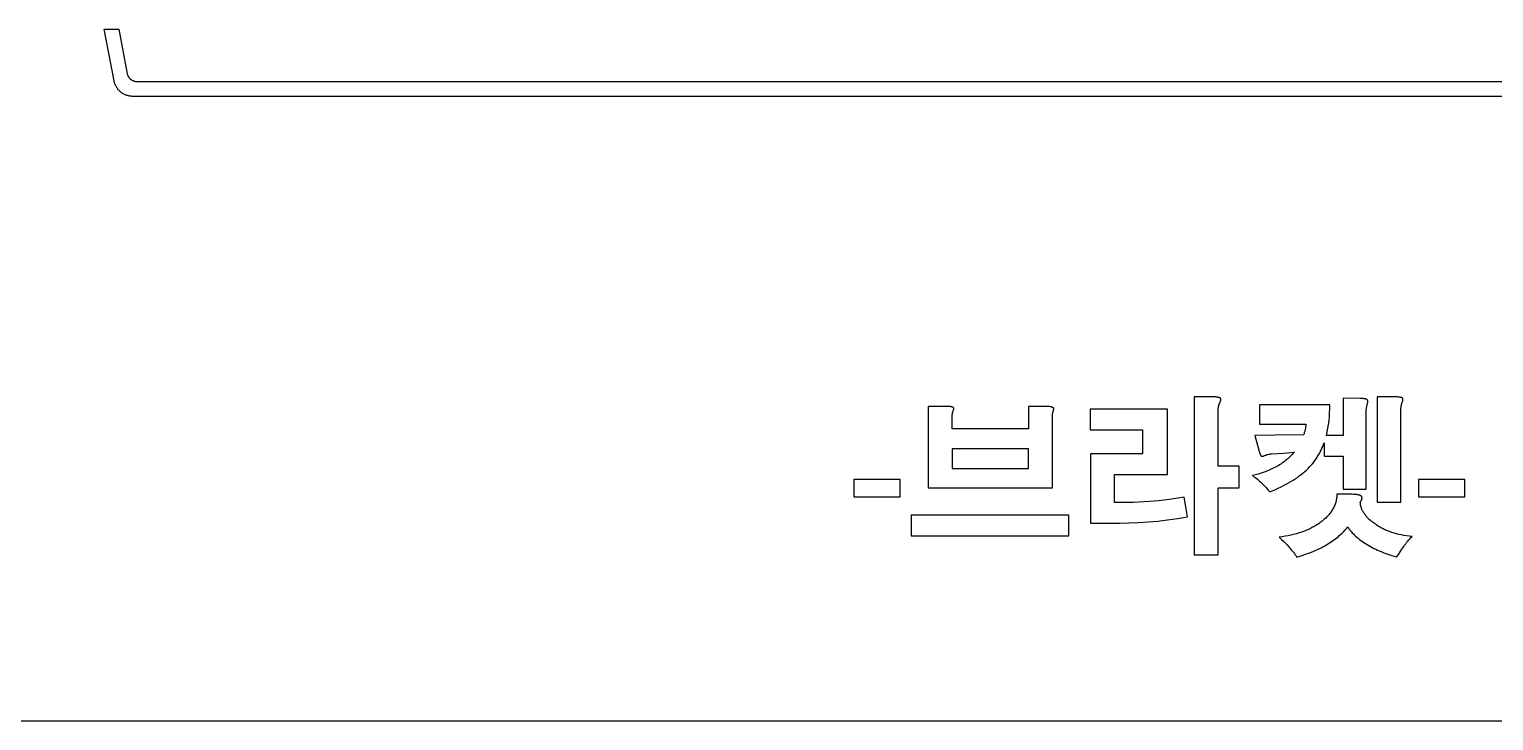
# Model space of a CAD drawing. Header units: millimetres. Extents: x 3033 to 5751, y 230 to 1450.
# Drawn here: x 3903 to 4055.9, y 976.2 to 1048.4 of the extents above; entities that cross this region are included whole.
import ezdxf

# ---------------------------------------------------------------- set-up
doc = ezdxf.new("R2010")
doc.units = ezdxf.units.MM
doc.header["$MEASUREMENT"] = 0
for name, color, linetype in [('Default', 7, 'Continuous'), ('Layer 02', 70, 'Continuous'), ('TEX', 70, 'Continuous')]:
    doc.layers.add(name, color=color, linetype=linetype)

msp = doc.modelspace()

# ---------------------------------------------------------------- linework, layer by layer
at = {"layer": 'Default'}
msp.add_line((3839.57, 976.23), (4205.98, 976.23), dxfattribs=at)
at = {"layer": 'Layer 02'}
for p, q in [((3910.83, 1048.38), (3912.36, 1048.38)), ((3911.87, 1043), (3910.83, 1048.38)), ((3912.36, 1048.38), (3913.25, 1043.75)), ((3911.89, 1042.93), (3911.87, 1043)), ((3911.9, 1042.87), (3911.89, 1042.93)), ((3911.92, 1042.8), (3911.9, 1042.87)), ((3911.94, 1042.74), (3911.92, 1042.8)), ((3911.97, 1042.67), (3911.94, 1042.74)), ((3911.99, 1042.61), (3911.97, 1042.67)), ((3912.02, 1042.54), (3911.99, 1042.61)), ((3912.05, 1042.48), (3912.02, 1042.54)), ((3912.08, 1042.42), (3912.05, 1042.48)), ((3912.12, 1042.36), (3912.08, 1042.42)), ((3912.15, 1042.3), (3912.12, 1042.36)), ((3912.19, 1042.24), (3912.15, 1042.3)), ((3913.25, 1043.75), (3913.26, 1043.72)), ((3913.26, 1043.72), (3913.27, 1043.68)), ((3913.27, 1043.68), (3913.28, 1043.65)), ((3913.28, 1043.65), (3913.29, 1043.62)), ((3913.29, 1043.62), (3913.3, 1043.59)), ((3913.3, 1043.59), (3913.31, 1043.55)), ((3913.31, 1043.55), (3913.33, 1043.52)), ((3913.33, 1043.52), (3913.34, 1043.49)), ((3913.34, 1043.49), (3913.36, 1043.46)), ((3913.36, 1043.46), (3913.38, 1043.43)), ((3913.38, 1043.43), (3913.39, 1043.4)), ((3913.39, 1043.4), (3913.41, 1043.37)), ((3913.41, 1043.37), (3913.43, 1043.34)), ((3913.43, 1043.34), (3913.45, 1043.32)), ((3913.45, 1043.32), (3913.48, 1043.29)), ((3913.48, 1043.29), (3913.5, 1043.26)), ((3913.5, 1043.26), (3913.52, 1043.24)), ((3913.52, 1043.24), (3913.55, 1043.22)), ((3913.55, 1043.22), (3913.57, 1043.19)), ((3913.57, 1043.19), (3913.6, 1043.17)), ((3913.6, 1043.17), (3913.63, 1043.15)), ((3913.63, 1043.15), (3913.65, 1043.13)), ((3913.65, 1043.13), (3913.68, 1043.11)), ((3913.68, 1043.11), (3913.71, 1043.09)), ((3913.71, 1043.09), (3913.74, 1043.07)), ((3913.74, 1043.07), (3913.77, 1043.06)), ((3913.77, 1043.06), (3913.8, 1043.04)), ((3913.8, 1043.04), (3913.83, 1043.03)), ((3913.83, 1043.03), (3913.87, 1043.01)), ((3913.87, 1043.01), (3913.9, 1043)), ((3913.9, 1043), (3913.93, 1042.99)), ((3913.93, 1042.99), (3913.96, 1042.98)), ((3913.96, 1042.98), (3914, 1042.97)), ((3914, 1042.97), (3914.03, 1042.96)), ((3914.03, 1042.96), (3914.06, 1042.96)), ((3914.06, 1042.96), (3914.1, 1042.95)), ((3914.1, 1042.95), (3914.13, 1042.95)), ((3914.13, 1042.95), (3914.17, 1042.94)), ((3914.17, 1042.94), (3914.2, 1042.94)), ((3914.2, 1042.94), (3914.24, 1042.94)), ((3914.24, 1042.94), (4122.43, 1042.94)), ((3912.23, 1042.19), (3912.19, 1042.24)), ((3912.27, 1042.13), (3912.23, 1042.19)), ((3912.32, 1042.08), (3912.27, 1042.13)), ((3912.36, 1042.03), (3912.32, 1042.08)), ((3912.41, 1041.98), (3912.36, 1042.03)), ((3912.46, 1041.93), (3912.41, 1041.98)), ((3912.51, 1041.88), (3912.46, 1041.93)), ((3912.56, 1041.84), (3912.51, 1041.88)), ((3912.62, 1041.8), (3912.56, 1041.84)), ((3912.67, 1041.75), (3912.62, 1041.8)), ((3912.73, 1041.72), (3912.67, 1041.75)), ((3912.79, 1041.68), (3912.73, 1041.72)), ((3912.85, 1041.64), (3912.79, 1041.68)), ((3912.91, 1041.61), (3912.85, 1041.64)), ((3912.97, 1041.58), (3912.91, 1041.61)), ((3913.03, 1041.55), (3912.97, 1041.58)), ((3913.09, 1041.52), (3913.03, 1041.55)), ((3913.16, 1041.5), (3913.09, 1041.52)), ((3913.22, 1041.48), (3913.16, 1041.5)), ((3913.29, 1041.46), (3913.22, 1041.48)), ((3913.36, 1041.44), (3913.29, 1041.46)), ((3913.42, 1041.42), (3913.36, 1041.44)), ((3913.49, 1041.41), (3913.42, 1041.42)), ((3913.56, 1041.4), (3913.49, 1041.41)), ((3913.63, 1041.39), (3913.56, 1041.4)), ((3913.7, 1041.39), (3913.63, 1041.39)), ((3913.77, 1041.38), (3913.7, 1041.39)), ((3913.84, 1041.38), (3913.77, 1041.38)), ((4122.83, 1041.38), (3913.84, 1041.38))]:
    msp.add_line(p, q, dxfattribs=at)
at = {"layer": 'TEX'}
for p, q in [((3998.66, 1009.03), (3996.85, 1009.03)), ((3996.85, 1009.03), (3996.85, 1000.54)), ((3998.8, 1009.03), (3998.66, 1009.03)), ((3998.92, 1009.02), (3998.8, 1009.03)), ((3999.04, 1009.01), (3998.92, 1009.02)), ((3999.13, 1009), (3999.04, 1009.01)), ((3999.18, 1009), (3999.13, 1009)), ((3999.22, 1008.99), (3999.18, 1009)), ((3999.25, 1008.98), (3999.22, 1008.99)), ((3999.27, 1008.98), (3999.25, 1008.98)), ((3999.28, 1008.98), (3999.27, 1008.98)), ((3999.31, 1008.97), (3999.28, 1008.98)), ((3999.33, 1008.96), (3999.31, 1008.97)), ((3999.34, 1008.96), (3999.33, 1008.96)), ((3999.35, 1008.96), (3999.34, 1008.96)), ((3999.37, 1008.95), (3999.35, 1008.96)), ((3999.38, 1008.95), (3999.37, 1008.95)), ((3999.39, 1008.94), (3999.38, 1008.95)), ((3999.4, 1008.94), (3999.39, 1008.94)), ((3999.41, 1008.93), (3999.4, 1008.94)), ((3999.42, 1008.93), (3999.41, 1008.93)), ((3999.43, 1008.92), (3999.42, 1008.93)), ((3999.44, 1008.92), (3999.43, 1008.92)), ((3999.43, 1008.92), (3999.43, 1008.92)), ((3999.44, 1008.91), (3999.44, 1008.92)), ((3999.45, 1008.91), (3999.44, 1008.91)), ((3999.46, 1008.91), (3999.45, 1008.91)), ((3999.45, 1008.91), (3999.45, 1008.91)), ((3999.46, 1008.9), (3999.46, 1008.91)), ((3999.47, 1008.9), (3999.46, 1008.9)), ((3999.46, 1008.9), (3999.46, 1008.9)), ((3999.47, 1008.89), (3999.47, 1008.9)), ((3999.48, 1008.89), (3999.47, 1008.89)), ((3999.47, 1008.89), (3999.47, 1008.89)), ((3999.48, 1008.88), (3999.48, 1008.89)), ((3999.49, 1008.88), (3999.48, 1008.88)), ((3999.48, 1008.88), (3999.48, 1008.88)), ((3999.48, 1008.88), (3999.48, 1008.88)), ((3999.49, 1008.87), (3999.49, 1008.88)), ((3999.5, 1008.86), (3999.49, 1008.87)), ((3999.49, 1008.87), (3999.49, 1008.87)), ((3999.49, 1008.87), (3999.49, 1008.87)), ((3999.49, 1008.69), (3999.5, 1008.71)), ((3999.49, 1008.68), (3999.49, 1008.69)), ((3999.49, 1008.66), (3999.49, 1008.68)), ((3999.5, 1008.85), (3999.5, 1008.86)), ((3999.5, 1008.86), (3999.5, 1008.86)), ((3999.5, 1008.86), (3999.5, 1008.86)), ((3999.5, 1008.84), (3999.5, 1008.85)), ((3999.5, 1008.85), (3999.5, 1008.85)), ((3999.51, 1008.84), (3999.5, 1008.84)), ((3999.5, 1008.74), (3999.51, 1008.76)), ((3999.5, 1008.73), (3999.5, 1008.74)), ((3999.5, 1008.71), (3999.5, 1008.73)), ((3999.51, 1008.83), (3999.51, 1008.84)), ((3999.51, 1008.84), (3999.51, 1008.84)), ((3999.51, 1008.82), (3999.51, 1008.83)), ((3999.51, 1008.83), (3999.51, 1008.83)), ((3999.51, 1008.83), (3999.51, 1008.83)), ((3999.51, 1008.81), (3999.51, 1008.82)), ((3999.51, 1008.82), (3999.51, 1008.82)), ((3999.51, 1008.82), (3999.51, 1008.82)), ((3999.51, 1008.8), (3999.51, 1008.81)), ((3999.51, 1008.81), (3999.51, 1008.81)), ((3999.51, 1008.79), (3999.51, 1008.8)), ((3999.51, 1008.8), (3999.51, 1008.8)), ((3999.51, 1008.8), (3999.51, 1008.8)), ((3999.51, 1008.77), (3999.51, 1008.79)), ((3999.51, 1008.76), (3999.51, 1008.77)), ((4007.3, 1009.03), (4007.3, 1006.68)), ((4009.05, 1009.03), (4007.3, 1009.03)), ((4009.2, 1009.02), (4009.05, 1009.03)), ((4009.33, 1009.02), (4009.2, 1009.02)), ((4009.45, 1009.01), (4009.33, 1009.02)), ((4009.5, 1009), (4009.45, 1009.01)), ((4009.55, 1009), (4009.5, 1009)), ((4009.59, 1008.99), (4009.55, 1009)), ((4009.64, 1008.98), (4009.59, 1008.99)), ((4009.67, 1008.97), (4009.64, 1008.98)), ((4009.69, 1008.97), (4009.67, 1008.97)), ((4009.71, 1008.97), (4009.69, 1008.97)), ((4009.72, 1008.96), (4009.71, 1008.97)), ((4009.74, 1008.96), (4009.72, 1008.96)), ((4009.75, 1008.95), (4009.74, 1008.96)), ((4009.77, 1008.95), (4009.75, 1008.95)), ((4009.78, 1008.94), (4009.77, 1008.95)), ((4009.79, 1008.94), (4009.78, 1008.94)), ((4009.81, 1008.93), (4009.79, 1008.94)), ((4009.82, 1008.93), (4009.81, 1008.93)), ((4009.83, 1008.92), (4009.82, 1008.93)), ((4009.84, 1008.92), (4009.83, 1008.92)), ((4009.85, 1008.91), (4009.84, 1008.92)), ((4009.86, 1008.91), (4009.85, 1008.91)), ((4009.86, 1008.9), (4009.86, 1008.91)), ((4009.87, 1008.9), (4009.86, 1008.9)), ((4009.88, 1008.89), (4009.87, 1008.9)), ((4009.87, 1008.9), (4009.87, 1008.9)), ((4009.89, 1008.88), (4009.88, 1008.89)), ((4009.88, 1008.89), (4009.88, 1008.89)), ((4009.88, 1008.89), (4009.88, 1008.89)), ((4009.9, 1008.88), (4009.89, 1008.88)), ((4009.89, 1008.88), (4009.89, 1008.88)), ((4009.9, 1008.87), (4009.9, 1008.88)), ((4009.91, 1008.87), (4009.9, 1008.87)), ((4009.9, 1008.87), (4009.9, 1008.87)), ((4009.91, 1008.86), (4009.91, 1008.87)), ((4009.92, 1008.86), (4009.91, 1008.86)), ((4009.91, 1008.86), (4009.91, 1008.86)), ((4009.92, 1008.85), (4009.92, 1008.86)), ((4009.93, 1008.84), (4009.92, 1008.85)), ((4009.92, 1008.85), (4009.92, 1008.85)), ((4009.92, 1008.85), (4009.92, 1008.85)), ((4009.93, 1008.83), (4009.93, 1008.84)), ((4009.93, 1008.84), (4009.93, 1008.84)), ((4009.93, 1008.84), (4009.93, 1008.84)), ((4009.94, 1008.83), (4009.93, 1008.83)), ((4009.93, 1008.66), (4009.94, 1008.68)), ((4009.93, 1008.63), (4009.93, 1008.66)), ((4009.94, 1008.82), (4009.94, 1008.83)), ((4009.94, 1008.81), (4009.94, 1008.82)), ((4009.94, 1008.82), (4009.94, 1008.82)), ((4009.94, 1008.82), (4009.94, 1008.82)), ((4009.94, 1008.8), (4009.94, 1008.81)), ((4009.94, 1008.81), (4009.94, 1008.81)), ((4009.95, 1008.8), (4009.94, 1008.8)), ((4009.94, 1008.72), (4009.95, 1008.74)), ((4009.94, 1008.71), (4009.94, 1008.72)), ((4009.94, 1008.7), (4009.94, 1008.71)), ((4009.94, 1008.68), (4009.94, 1008.7)), ((4009.95, 1008.79), (4009.95, 1008.8)), ((4009.95, 1008.8), (4009.95, 1008.8)), ((4009.95, 1008.78), (4009.95, 1008.79)), ((4009.95, 1008.79), (4009.95, 1008.79)), ((4009.95, 1008.77), (4009.95, 1008.78)), ((4009.95, 1008.78), (4009.95, 1008.78)), ((4009.95, 1008.76), (4009.95, 1008.77)), ((4009.95, 1008.77), (4009.95, 1008.77)), ((4009.95, 1008.77), (4009.95, 1008.77)), ((4009.95, 1008.74), (4009.95, 1008.76)), ((4009.95, 1008.76), (4009.95, 1008.76)), ((4021.82, 1008.75), (4013.75, 1008.75)), ((4013.75, 1008.75), (4013.75, 1006.59)), ((4021.82, 1001.92), (4021.82, 1008.75)), ((4024.58, 1010.03), (4024.58, 993.55)), ((4026.37, 1010.03), (4024.58, 1010.03)), ((4026.68, 1010.02), (4026.37, 1010.03)), ((4026.81, 1010.01), (4026.68, 1010.02)), ((4026.93, 1010), (4026.81, 1010.01)), ((4026.98, 1009.99), (4026.93, 1010)), ((4027.02, 1009.99), (4026.98, 1009.99)), ((4027.07, 1009.98), (4027.02, 1009.99)), ((4027.11, 1009.97), (4027.07, 1009.98)), ((4027.09, 1008.7), (4027.1, 1008.75)), ((4027.09, 1008.64), (4027.09, 1008.7)), ((4027.1, 1008.8), (4027.11, 1008.85)), ((4027.1, 1008.75), (4027.1, 1008.8)), ((4027.14, 1009.96), (4027.11, 1009.97)), ((4027.11, 1008.85), (4027.12, 1008.9)), ((4027.12, 1008.9), (4027.13, 1008.94)), ((4027.13, 1008.99), (4027.14, 1009.03)), ((4027.13, 1008.94), (4027.13, 1008.99)), ((4027.16, 1009.96), (4027.14, 1009.96)), ((4027.14, 1009.03), (4027.15, 1009.08)), ((4027.15, 1009.08), (4027.17, 1009.12)), ((4027.18, 1009.96), (4027.16, 1009.96)), ((4027.17, 1009.12), (4027.18, 1009.16)), ((4027.19, 1009.95), (4027.18, 1009.96)), ((4027.18, 1009.16), (4027.19, 1009.2)), ((4027.21, 1009.95), (4027.19, 1009.95)), ((4027.19, 1009.2), (4027.21, 1009.24)), ((4027.22, 1009.94), (4027.21, 1009.95)), ((4027.21, 1009.24), (4027.22, 1009.27)), ((4027.24, 1009.93), (4027.22, 1009.94)), ((4027.22, 1009.27), (4027.27, 1009.38)), ((4027.25, 1009.93), (4027.24, 1009.93)), ((4027.26, 1009.92), (4027.25, 1009.93)), ((4027.27, 1009.92), (4027.26, 1009.92)), ((4027.29, 1009.91), (4027.27, 1009.92)), ((4027.27, 1009.38), (4027.3, 1009.45)), ((4027.3, 1009.91), (4027.29, 1009.91)), ((4027.29, 1009.91), (4027.29, 1009.91)), ((4027.3, 1009.9), (4027.3, 1009.91)), ((4027.31, 1009.9), (4027.3, 1009.9)), ((4027.3, 1009.45), (4027.32, 1009.51)), ((4027.32, 1009.89), (4027.31, 1009.9)), ((4027.31, 1009.9), (4027.31, 1009.9)), ((4027.33, 1009.89), (4027.32, 1009.89)), ((4027.32, 1009.89), (4027.32, 1009.89)), ((4027.32, 1009.51), (4027.34, 1009.56)), ((4027.33, 1009.88), (4027.33, 1009.89)), ((4027.34, 1009.88), (4027.33, 1009.88)), ((4027.33, 1009.88), (4027.33, 1009.88)), ((4027.34, 1009.87), (4027.34, 1009.88)), ((4027.35, 1009.87), (4027.34, 1009.87)), ((4027.34, 1009.56), (4027.35, 1009.59)), ((4027.35, 1009.86), (4027.35, 1009.87)), ((4027.36, 1009.86), (4027.35, 1009.86)), ((4027.35, 1009.86), (4027.35, 1009.86)), ((4027.35, 1009.59), (4027.36, 1009.62)), ((4027.36, 1009.85), (4027.36, 1009.86)), ((4027.36, 1009.84), (4027.36, 1009.85)), ((4027.36, 1009.85), (4027.36, 1009.85)), ((4027.37, 1009.84), (4027.36, 1009.84)), ((4027.36, 1009.64), (4027.37, 1009.67)), ((4027.36, 1009.62), (4027.36, 1009.64)), ((4027.37, 1009.83), (4027.37, 1009.84)), ((4027.37, 1009.84), (4027.37, 1009.84)), ((4027.38, 1009.82), (4027.37, 1009.83)), ((4027.37, 1009.83), (4027.37, 1009.83)), ((4027.37, 1009.67), (4027.38, 1009.69)), ((4027.38, 1009.81), (4027.38, 1009.82)), ((4027.38, 1009.82), (4027.38, 1009.82)), ((4027.38, 1009.82), (4027.38, 1009.82)), ((4027.38, 1009.82), (4027.38, 1009.82)), ((4027.38, 1009.8), (4027.38, 1009.81)), ((4027.38, 1009.81), (4027.38, 1009.81)), ((4027.38, 1009.81), (4027.38, 1009.81)), ((4027.38, 1009.81), (4027.38, 1009.81)), ((4027.38, 1009.81), (4027.38, 1009.81)), ((4027.39, 1009.79), (4027.38, 1009.8)), ((4027.38, 1009.8), (4027.38, 1009.8)), ((4027.38, 1009.8), (4027.38, 1009.8)), ((4027.38, 1009.8), (4027.38, 1009.8)), ((4027.38, 1009.73), (4027.39, 1009.74)), ((4027.38, 1009.71), (4027.38, 1009.73)), ((4027.38, 1009.69), (4027.38, 1009.71)), ((4027.39, 1009.78), (4027.39, 1009.79)), ((4027.39, 1009.79), (4027.39, 1009.79)), ((4027.39, 1009.79), (4027.39, 1009.79)), ((4027.39, 1009.77), (4027.39, 1009.78)), ((4027.39, 1009.78), (4027.39, 1009.78)), ((4027.39, 1009.76), (4027.39, 1009.77)), ((4027.39, 1009.77), (4027.39, 1009.77)), ((4027.39, 1009.75), (4027.39, 1009.76)), ((4027.39, 1009.76), (4027.39, 1009.76)), ((4027.39, 1009.74), (4027.39, 1009.75)), ((4038.74, 1009.18), (4031.42, 1009.18)), ((4031.42, 1009.18), (4031.42, 1007.19)), ((4038.73, 1008.34), (4038.74, 1008.76)), ((4038.74, 1008.76), (4038.74, 1009.18)), ((4040.13, 1009.87), (4040.13, 1006)), ((4041.87, 1009.86), (4040.13, 1009.87)), ((4042.01, 1009.86), (4041.87, 1009.86)), ((4042.13, 1009.85), (4042.01, 1009.86)), ((4042.25, 1009.84), (4042.13, 1009.85)), ((4042.3, 1009.83), (4042.25, 1009.84)), ((4042.34, 1009.83), (4042.3, 1009.83)), ((4042.39, 1009.82), (4042.34, 1009.83)), ((4042.43, 1009.81), (4042.39, 1009.82)), ((4042.45, 1009.81), (4042.43, 1009.81)), ((4042.46, 1009.8), (4042.45, 1009.81)), ((4042.48, 1009.8), (4042.46, 1009.8)), ((4042.5, 1009.8), (4042.48, 1009.8)), ((4042.51, 1009.79), (4042.5, 1009.8)), ((4042.53, 1009.79), (4042.51, 1009.79)), ((4042.54, 1009.78), (4042.53, 1009.79)), ((4042.55, 1009.78), (4042.54, 1009.78)), ((4042.57, 1009.77), (4042.55, 1009.78)), ((4042.56, 1008.69), (4042.57, 1008.78)), ((4042.56, 1008.61), (4042.56, 1008.69)), ((4042.58, 1009.76), (4042.57, 1009.77)), ((4042.57, 1008.78), (4042.58, 1008.86)), ((4042.59, 1009.76), (4042.58, 1009.76)), ((4042.58, 1008.86), (4042.59, 1008.93)), ((4042.6, 1009.75), (4042.59, 1009.76)), ((4042.59, 1008.93), (4042.6, 1008.97)), ((4042.62, 1009.75), (4042.6, 1009.75)), ((4042.6, 1008.97), (4042.61, 1009)), ((4042.61, 1009), (4042.62, 1009.04)), ((4042.63, 1009.74), (4042.62, 1009.75)), ((4042.62, 1009.07), (4042.63, 1009.11)), ((4042.62, 1009.04), (4042.62, 1009.07)), ((4042.64, 1009.73), (4042.63, 1009.74)), ((4042.63, 1009.74), (4042.63, 1009.74)), ((4042.63, 1009.11), (4042.66, 1009.2)), ((4042.65, 1009.73), (4042.64, 1009.73)), ((4042.64, 1009.73), (4042.64, 1009.73)), ((4042.65, 1009.72), (4042.65, 1009.73)), ((4042.66, 1009.72), (4042.65, 1009.72)), ((4042.65, 1009.72), (4042.65, 1009.72)), ((4042.66, 1009.71), (4042.66, 1009.72)), ((4042.67, 1009.71), (4042.66, 1009.71)), ((4042.66, 1009.2), (4042.68, 1009.26)), ((4042.67, 1009.7), (4042.67, 1009.71)), ((4042.68, 1009.7), (4042.67, 1009.7)), ((4042.68, 1009.69), (4042.68, 1009.7)), ((4042.68, 1009.7), (4042.68, 1009.7)), ((4042.69, 1009.69), (4042.68, 1009.69)), ((4042.68, 1009.26), (4042.69, 1009.32)), ((4042.69, 1009.68), (4042.69, 1009.69)), ((4042.69, 1009.69), (4042.69, 1009.69)), ((4042.7, 1009.68), (4042.69, 1009.68)), ((4042.69, 1009.32), (4042.7, 1009.37)), ((4042.7, 1009.67), (4042.7, 1009.68)), ((4042.7, 1009.66), (4042.7, 1009.67)), ((4042.7, 1009.67), (4042.7, 1009.67)), ((4042.71, 1009.66), (4042.7, 1009.66)), ((4042.7, 1009.37), (4042.71, 1009.42)), ((4042.71, 1009.65), (4042.71, 1009.66)), ((4042.71, 1009.66), (4042.71, 1009.66)), ((4042.72, 1009.64), (4042.71, 1009.65)), ((4042.71, 1009.65), (4042.71, 1009.65)), ((4042.71, 1009.42), (4042.72, 1009.47)), ((4042.72, 1009.63), (4042.72, 1009.64)), ((4042.72, 1009.64), (4042.72, 1009.64)), ((4042.72, 1009.62), (4042.72, 1009.63)), ((4042.72, 1009.63), (4042.72, 1009.63)), ((4042.72, 1009.63), (4042.72, 1009.63)), ((4042.73, 1009.61), (4042.72, 1009.62)), ((4042.72, 1009.62), (4042.72, 1009.62)), ((4042.72, 1009.49), (4042.73, 1009.51)), ((4042.72, 1009.47), (4042.72, 1009.49)), ((4042.73, 1009.6), (4042.73, 1009.61)), ((4042.73, 1009.61), (4042.73, 1009.61)), ((4042.73, 1009.59), (4042.73, 1009.6)), ((4042.73, 1009.6), (4042.73, 1009.6)), ((4042.73, 1009.58), (4042.73, 1009.59)), ((4042.73, 1009.59), (4042.73, 1009.59)), ((4042.73, 1009.57), (4042.73, 1009.58)), ((4042.73, 1009.58), (4042.73, 1009.58)), ((4042.73, 1009.56), (4042.73, 1009.57)), ((4042.73, 1009.57), (4042.73, 1009.57)), ((4042.73, 1009.53), (4042.73, 1009.56)), ((4042.73, 1009.56), (4042.73, 1009.56)), ((4042.73, 1009.51), (4042.73, 1009.53)), ((4043.68, 1010.03), (4043.68, 999.04)), ((4045.56, 1010.02), (4043.68, 1010.03)), ((4045.69, 1010.02), (4045.56, 1010.02)), ((4045.81, 1010.01), (4045.69, 1010.02)), ((4045.92, 1010), (4045.81, 1010.01)), ((4045.97, 1010), (4045.92, 1010)), ((4046.02, 1009.99), (4045.97, 1010)), ((4046.06, 1009.99), (4046.02, 1009.99)), ((4046.1, 1009.98), (4046.06, 1009.99)), ((4046.13, 1009.97), (4046.1, 1009.98)), ((4046.15, 1009.97), (4046.13, 1009.97)), ((4046.16, 1009.97), (4046.15, 1009.97)), ((4046.18, 1009.96), (4046.16, 1009.97)), ((4046.19, 1009.96), (4046.18, 1009.96)), ((4046.18, 1008.82), (4046.19, 1008.9)), ((4046.18, 999.04), (4046.18, 1008.82)), ((4046.21, 1009.95), (4046.19, 1009.96)), ((4046.19, 1008.98), (4046.2, 1009.02)), ((4046.19, 1008.9), (4046.19, 1008.98)), ((4046.2, 1009.05), (4046.21, 1009.09)), ((4046.2, 1009.02), (4046.2, 1009.05)), ((4046.22, 1009.95), (4046.21, 1009.95)), ((4046.21, 1009.09), (4046.22, 1009.13)), ((4046.23, 1009.95), (4046.22, 1009.95)), ((4046.22, 1009.16), (4046.23, 1009.2)), ((4046.22, 1009.13), (4046.22, 1009.16)), ((4046.25, 1009.94), (4046.23, 1009.95)), ((4046.23, 1009.2), (4046.24, 1009.23)), ((4046.24, 1009.23), (4046.25, 1009.26)), ((4046.26, 1009.94), (4046.25, 1009.94)), ((4046.25, 1009.26), (4046.26, 1009.3)), ((4046.27, 1009.93), (4046.26, 1009.94)), ((4046.26, 1009.3), (4046.27, 1009.33)), ((4046.28, 1009.93), (4046.27, 1009.93)), ((4046.27, 1009.33), (4046.28, 1009.36)), ((4046.29, 1009.92), (4046.28, 1009.93)), ((4046.28, 1009.36), (4046.31, 1009.44)), ((4046.3, 1009.91), (4046.29, 1009.92)), ((4046.31, 1009.91), (4046.3, 1009.91)), ((4046.32, 1009.91), (4046.31, 1009.91)), ((4046.31, 1009.91), (4046.31, 1009.91)), ((4046.31, 1009.44), (4046.33, 1009.5)), ((4046.32, 1009.9), (4046.32, 1009.91)), ((4046.33, 1009.9), (4046.32, 1009.9)), ((4046.32, 1009.9), (4046.32, 1009.9)), ((4046.33, 1009.89), (4046.33, 1009.9)), ((4046.34, 1009.89), (4046.33, 1009.89)), ((4046.33, 1009.5), (4046.35, 1009.55)), ((4046.35, 1009.88), (4046.34, 1009.89)), ((4046.34, 1009.89), (4046.34, 1009.89)), ((4046.34, 1009.89), (4046.34, 1009.89)), ((4046.36, 1009.87), (4046.35, 1009.88)), ((4046.35, 1009.88), (4046.35, 1009.88)), ((4046.35, 1009.88), (4046.35, 1009.88)), ((4046.35, 1009.55), (4046.36, 1009.6)), ((4046.37, 1009.86), (4046.36, 1009.87)), ((4046.36, 1009.87), (4046.36, 1009.87)), ((4046.36, 1009.87), (4046.36, 1009.87)), ((4046.36, 1009.6), (4046.37, 1009.62)), ((4046.37, 1009.85), (4046.37, 1009.86)), ((4046.37, 1009.86), (4046.37, 1009.86)), ((4046.38, 1009.85), (4046.37, 1009.85)), ((4046.37, 1009.85), (4046.37, 1009.85)), ((4046.37, 1009.64), (4046.38, 1009.66)), ((4046.37, 1009.62), (4046.37, 1009.64)), ((4046.38, 1009.84), (4046.38, 1009.85)), ((4046.38, 1009.83), (4046.38, 1009.84)), ((4046.38, 1009.84), (4046.38, 1009.84)), ((4046.38, 1009.84), (4046.38, 1009.84)), ((4046.39, 1009.83), (4046.38, 1009.83)), ((4046.38, 1009.68), (4046.39, 1009.71)), ((4046.38, 1009.66), (4046.38, 1009.68)), ((4046.39, 1009.82), (4046.39, 1009.83)), ((4046.39, 1009.81), (4046.39, 1009.82)), ((4046.39, 1009.82), (4046.39, 1009.82)), ((4046.39, 1009.82), (4046.39, 1009.82)), ((4046.39, 1009.8), (4046.39, 1009.81)), ((4046.39, 1009.81), (4046.39, 1009.81)), ((4046.39, 1009.79), (4046.39, 1009.8)), ((4046.39, 1009.8), (4046.39, 1009.8)), ((4046.39, 1009.8), (4046.39, 1009.8)), ((4046.39, 1009.78), (4046.39, 1009.79)), ((4046.39, 1009.79), (4046.39, 1009.79)), ((4046.39, 1009.77), (4046.39, 1009.78)), ((4046.39, 1009.78), (4046.39, 1009.78)), ((4046.39, 1009.78), (4046.39, 1009.78)), ((4046.39, 1009.76), (4046.39, 1009.77)), ((4046.39, 1009.77), (4046.39, 1009.77)), ((4046.39, 1009.74), (4046.39, 1009.76)), ((4046.39, 1009.72), (4046.39, 1009.74)), ((4046.39, 1009.71), (4046.39, 1009.72)), ((3999.35, 1008.17), (3999.36, 1008.2)), ((3999.35, 1008.15), (3999.35, 1008.17)), ((3999.35, 1008.12), (3999.35, 1008.15)), ((3999.35, 1006.68), (3999.35, 1008.12)), ((3999.36, 1008.25), (3999.37, 1008.28)), ((3999.36, 1008.23), (3999.36, 1008.25)), ((3999.36, 1008.2), (3999.36, 1008.23)), ((3999.37, 1008.3), (3999.38, 1008.33)), ((3999.37, 1008.28), (3999.37, 1008.3)), ((3999.38, 1008.35), (3999.39, 1008.37)), ((3999.38, 1008.33), (3999.38, 1008.35)), ((3999.39, 1008.4), (3999.4, 1008.42)), ((3999.39, 1008.37), (3999.39, 1008.4)), ((3999.4, 1008.42), (3999.41, 1008.44)), ((3999.41, 1008.46), (3999.42, 1008.49)), ((3999.41, 1008.44), (3999.41, 1008.46)), ((3999.42, 1008.49), (3999.45, 1008.55)), ((3999.45, 1008.55), (3999.46, 1008.58)), ((3999.46, 1008.58), (3999.47, 1008.62)), ((3999.47, 1008.62), (3999.48, 1008.64)), ((3999.48, 1008.64), (3999.49, 1008.66)), ((4009.81, 1008.19), (4009.82, 1008.22)), ((4009.81, 1008.14), (4009.81, 1008.19)), ((4009.81, 1008.08), (4009.81, 1008.14)), ((4009.81, 1000.54), (4009.81, 1008.08)), ((4009.82, 1008.27), (4009.83, 1008.29)), ((4009.82, 1008.24), (4009.82, 1008.27)), ((4009.82, 1008.22), (4009.82, 1008.24)), ((4009.83, 1008.32), (4009.84, 1008.34)), ((4009.83, 1008.29), (4009.83, 1008.32)), ((4009.84, 1008.37), (4009.85, 1008.39)), ((4009.84, 1008.34), (4009.84, 1008.37)), ((4009.85, 1008.39), (4009.86, 1008.41)), ((4009.86, 1008.43), (4009.87, 1008.46)), ((4009.86, 1008.41), (4009.86, 1008.43)), ((4009.87, 1008.46), (4009.89, 1008.52)), ((4009.89, 1008.52), (4009.9, 1008.56)), ((4009.9, 1008.56), (4009.92, 1008.6)), ((4009.92, 1008.6), (4009.93, 1008.63)), ((4027.09, 1008.59), (4027.09, 1008.64)), ((4027.09, 1002.79), (4027.09, 1008.59)), ((4031.42, 1007.19), (4036.26, 1007.19)), ((4036.26, 1007.19), (4036.25, 1007.06)), ((4038.56, 1006.75), (4038.62, 1007.14)), ((4038.62, 1007.14), (4038.67, 1007.53)), ((4038.67, 1007.53), (4038.71, 1007.94)), ((4038.71, 1007.94), (4038.73, 1008.34)), ((4042.55, 1008.52), (4042.56, 1008.61)), ((4042.55, 1000.39), (4042.55, 1008.52)), ((4007.3, 1006.68), (3999.35, 1006.68)), ((4013.75, 1006.59), (4019.22, 1006.59)), ((4019.22, 1006.59), (4019.22, 1004.08)), ((4033.04, 1006.01), (4030.93, 1005.98)), ((4030.93, 1005.98), (4031.42, 1004.21)), ((4036.02, 1006.05), (4033.04, 1006.01)), ((4036.04, 1006.11), (4036.02, 1006.05)), ((4036.06, 1006.17), (4036.04, 1006.11)), ((4036.08, 1006.24), (4036.06, 1006.17)), ((4036.09, 1006.3), (4036.08, 1006.24)), ((4036.13, 1006.45), (4036.09, 1006.3)), ((4036.17, 1006.6), (4036.13, 1006.45)), ((4036.2, 1006.76), (4036.17, 1006.6)), ((4036.22, 1006.91), (4036.2, 1006.76)), ((4036.25, 1007.06), (4036.22, 1006.91)), ((4038.41, 1006), (4038.49, 1006.37)), ((4040.13, 1006), (4038.41, 1006)), ((4038.49, 1006.37), (4038.56, 1006.75)), ((4007.3, 1004.6), (3999.35, 1004.6)), ((3999.35, 1004.6), (3999.35, 1002.53)), ((4007.3, 1002.53), (4007.3, 1004.6)), ((4019.22, 1004.08), (4013.78, 1004.08)), ((4013.78, 1004.08), (4013.78, 996.83)), ((4031.42, 1004.21), (4031.44, 1004.16)), ((4031.44, 1004.16), (4031.45, 1004.11)), ((4031.45, 1004.11), (4031.47, 1004.07)), ((4032.56, 1004.07), (4032.66, 1004.08)), ((4032.66, 1004.08), (4033.92, 1004.16)), ((4033.92, 1004.16), (4035.05, 1004.24)), ((4034.94, 1004.13), (4034.84, 1004.01)), ((4035.05, 1004.24), (4034.94, 1004.13)), ((4037.55, 1003.92), (4037.66, 1004.1)), ((4037.66, 1004.1), (4037.76, 1004.28)), ((4037.76, 1004.28), (4037.85, 1004.47)), ((4037.85, 1004.47), (4037.93, 1004.66)), ((4037.93, 1004.66), (4038.01, 1004.85)), ((4038.01, 1004.85), (4038.08, 1005.04)), ((4038.08, 1005.04), (4038.15, 1005.23)), ((4038.15, 1005.23), (4038.15, 1003.82)), ((4029.29, 1002.79), (4027.09, 1002.79)), ((4029.29, 1000.54), (4029.29, 1002.79)), ((4031.47, 1004.07), (4031.48, 1004.03)), ((4031.48, 1004.03), (4031.49, 1004.01)), ((4031.49, 1004.01), (4031.5, 1004)), ((4031.5, 1004), (4031.51, 1003.98)), ((4031.51, 1003.98), (4031.52, 1003.96)), ((4031.52, 1003.96), (4031.52, 1003.95)), ((4031.52, 1003.95), (4031.53, 1003.93)), ((4031.53, 1003.93), (4031.54, 1003.92)), ((4031.54, 1003.92), (4031.55, 1003.91)), ((4031.55, 1003.91), (4031.55, 1003.9)), ((4031.55, 1003.9), (4031.56, 1003.9)), ((4031.56, 1003.9), (4031.56, 1003.89)), ((4031.56, 1003.89), (4031.57, 1003.89)), ((4031.57, 1003.89), (4031.57, 1003.88)), ((4031.57, 1003.88), (4031.57, 1003.88)), ((4031.57, 1003.88), (4031.58, 1003.87)), ((4031.58, 1003.87), (4031.58, 1003.87)), ((4031.58, 1003.87), (4031.59, 1003.86)), ((4031.59, 1003.86), (4031.59, 1003.86)), ((4031.59, 1003.86), (4031.6, 1003.85)), ((4031.6, 1003.85), (4031.6, 1003.85)), ((4031.6, 1003.85), (4031.6, 1003.85)), ((4031.6, 1003.85), (4031.61, 1003.84)), ((4031.61, 1003.84), (4031.61, 1003.84)), ((4031.61, 1003.84), (4031.62, 1003.84)), ((4031.62, 1003.84), (4031.62, 1003.84)), ((4031.62, 1003.84), (4031.62, 1003.83)), ((4031.62, 1003.83), (4031.62, 1003.83)), ((4031.62, 1003.83), (4031.63, 1003.83)), ((4031.63, 1003.83), (4031.63, 1003.83)), ((4031.63, 1003.83), (4031.63, 1003.83)), ((4031.63, 1003.83), (4031.63, 1003.83)), ((4031.63, 1003.83), (4031.63, 1003.83)), ((4031.63, 1003.83), (4031.64, 1003.83)), ((4031.64, 1003.83), (4031.64, 1003.83)), ((4031.64, 1003.83), (4031.64, 1003.83)), ((4031.64, 1003.83), (4031.64, 1003.82)), ((4031.64, 1003.82), (4031.65, 1003.82)), ((4031.65, 1003.82), (4031.65, 1003.82)), ((4031.65, 1003.82), (4031.65, 1003.82)), ((4031.65, 1003.82), (4031.65, 1003.82)), ((4031.65, 1003.82), (4031.65, 1003.82)), ((4031.65, 1003.82), (4031.66, 1003.82)), ((4031.66, 1003.82), (4031.66, 1003.82)), ((4031.66, 1003.82), (4031.66, 1003.82)), ((4031.66, 1003.82), (4031.66, 1003.82)), ((4031.66, 1003.82), (4031.67, 1003.82)), ((4031.67, 1003.82), (4031.67, 1003.82)), ((4031.67, 1003.82), (4031.67, 1003.82)), ((4031.67, 1003.82), (4031.67, 1003.82)), ((4031.67, 1003.82), (4031.67, 1003.82)), ((4031.67, 1003.82), (4031.68, 1003.82)), ((4031.68, 1003.82), (4031.68, 1003.82)), ((4031.68, 1003.82), (4031.68, 1003.82)), ((4031.68, 1003.82), (4031.68, 1003.82)), ((4031.68, 1003.82), (4031.69, 1003.82)), ((4031.69, 1003.82), (4031.7, 1003.82)), ((4031.7, 1003.82), (4031.7, 1003.82)), ((4031.7, 1003.82), (4031.71, 1003.82)), ((4031.71, 1003.82), (4031.72, 1003.82)), ((4031.72, 1003.82), (4031.73, 1003.83)), ((4031.73, 1003.83), (4031.75, 1003.83)), ((4031.75, 1003.83), (4031.77, 1003.84)), ((4031.77, 1003.84), (4031.79, 1003.84)), ((4031.79, 1003.84), (4031.81, 1003.85)), ((4031.81, 1003.85), (4031.83, 1003.85)), ((4031.83, 1003.85), (4031.87, 1003.87)), ((4031.87, 1003.87), (4031.92, 1003.89)), ((4031.92, 1003.89), (4031.97, 1003.91)), ((4031.97, 1003.91), (4032.06, 1003.94)), ((4032.06, 1003.94), (4032.09, 1003.96)), ((4032.09, 1003.96), (4032.12, 1003.97)), ((4032.12, 1003.97), (4032.15, 1003.98)), ((4032.15, 1003.98), (4032.18, 1003.99)), ((4032.18, 1003.99), (4032.22, 1004)), ((4032.22, 1004), (4032.26, 1004.01)), ((4032.26, 1004.01), (4032.3, 1004.02)), ((4032.3, 1004.02), (4032.38, 1004.04)), ((4032.38, 1004.04), (4032.47, 1004.05)), ((4032.47, 1004.05), (4032.56, 1004.07)), ((4033.07, 1002.68), (4032.78, 1002.53)), ((4033.21, 1002.76), (4033.07, 1002.68)), ((4033.35, 1002.83), (4033.21, 1002.76)), ((4033.49, 1002.92), (4033.35, 1002.83)), ((4033.63, 1003), (4033.49, 1002.92)), ((4033.76, 1003.09), (4033.63, 1003)), ((4033.89, 1003.18), (4033.76, 1003.09)), ((4034.02, 1003.27), (4033.89, 1003.18)), ((4034.14, 1003.37), (4034.02, 1003.27)), ((4034.26, 1003.47), (4034.14, 1003.37)), ((4034.38, 1003.57), (4034.26, 1003.47)), ((4034.5, 1003.68), (4034.38, 1003.57)), ((4034.62, 1003.79), (4034.5, 1003.68)), ((4034.73, 1003.9), (4034.62, 1003.79)), ((4034.84, 1004.01), (4034.73, 1003.9)), ((4036.32, 1002.39), (4036.48, 1002.55)), ((4036.48, 1002.55), (4036.64, 1002.72)), ((4036.64, 1002.72), (4036.79, 1002.88)), ((4036.79, 1002.88), (4036.93, 1003.05)), ((4036.93, 1003.05), (4037.07, 1003.22)), ((4037.07, 1003.22), (4037.2, 1003.39)), ((4037.2, 1003.39), (4037.33, 1003.56)), ((4037.33, 1003.56), (4037.44, 1003.74)), ((4037.44, 1003.74), (4037.55, 1003.92)), ((4038.15, 1003.82), (4040.13, 1003.82)), ((4040.13, 1003.82), (4040.13, 1000.39)), ((3993.9, 1001.4), (3989.08, 1001.4)), ((3989.08, 1001.4), (3989.08, 999.6)), ((3993.9, 999.6), (3993.9, 1001.4)), ((3999.35, 1002.53), (4007.3, 1002.53)), ((4016.29, 998.99), (4016.29, 1001.92)), ((4016.29, 1001.92), (4021.82, 1001.92)), ((4030.98, 1001.88), (4030.67, 1001.81)), ((4030.67, 1001.81), (4030.8, 1001.72)), ((4030.8, 1001.72), (4030.93, 1001.63)), ((4030.93, 1001.63), (4031.06, 1001.53)), ((4031.29, 1001.97), (4030.98, 1001.88)), ((4031.06, 1001.53), (4031.19, 1001.43)), ((4031.19, 1001.43), (4031.31, 1001.32)), ((4031.59, 1002.06), (4031.29, 1001.97)), ((4031.31, 1001.32), (4031.43, 1001.22)), ((4031.43, 1001.22), (4031.55, 1001.11)), ((4031.55, 1001.11), (4031.67, 1001)), ((4031.89, 1002.16), (4031.59, 1002.06)), ((4032.19, 1002.27), (4031.89, 1002.16)), ((4032.49, 1002.4), (4032.19, 1002.27)), ((4032.78, 1002.53), (4032.49, 1002.4)), ((4034.19, 1000.9), (4034.44, 1001.04)), ((4034.44, 1001.04), (4034.69, 1001.19)), ((4034.69, 1001.19), (4034.92, 1001.33)), ((4034.92, 1001.33), (4035.15, 1001.48)), ((4035.15, 1001.48), (4035.37, 1001.62)), ((4035.37, 1001.62), (4035.57, 1001.77)), ((4035.57, 1001.77), (4035.77, 1001.93)), ((4035.77, 1001.93), (4035.96, 1002.08)), ((4035.96, 1002.08), (4036.14, 1002.24)), ((4036.14, 1002.24), (4036.32, 1002.39)), ((4052.83, 1001.4), (4048.01, 1001.4)), ((4048.01, 1001.4), (4048.01, 999.6)), ((4052.83, 999.6), (4052.83, 1001.4)), ((3989.08, 999.6), (3993.9, 999.6)), ((3996.85, 1000.54), (4009.81, 1000.54)), ((4023.56, 999.57), (4022.67, 999.4)), ((4023.73, 998.55), (4023.56, 999.57)), ((4027.09, 993.55), (4027.09, 1000.54)), ((4027.09, 1000.54), (4029.29, 1000.54)), ((4031.67, 1001), (4031.79, 1000.89)), ((4031.79, 1000.89), (4031.9, 1000.78)), ((4031.9, 1000.78), (4032.01, 1000.66)), ((4032.01, 1000.66), (4032.11, 1000.55)), ((4032.11, 1000.55), (4032.21, 1000.44)), ((4032.21, 1000.44), (4032.3, 1000.33)), ((4032.3, 1000.33), (4032.39, 1000.22)), ((4032.39, 1000.22), (4032.48, 1000.11)), ((4032.48, 1000.11), (4033.09, 1000.36)), ((4033.09, 1000.36), (4033.37, 1000.5)), ((4033.37, 1000.5), (4033.66, 1000.63)), ((4033.66, 1000.63), (4033.93, 1000.77)), ((4033.93, 1000.77), (4034.19, 1000.9)), ((4039.48, 999.54), (4039.46, 999.44)), ((4039.49, 999.65), (4039.48, 999.54)), ((4039.5, 999.75), (4039.49, 999.65)), ((4039.5, 999.86), (4039.5, 999.75)), ((4040.94, 999.86), (4039.5, 999.86)), ((4040.13, 1000.39), (4042.55, 1000.39)), ((4041.09, 999.86), (4040.94, 999.86)), ((4041.23, 999.85), (4041.09, 999.86)), ((4041.36, 999.84), (4041.23, 999.85)), ((4041.47, 999.83), (4041.36, 999.84)), ((4041.58, 999.82), (4041.47, 999.83)), ((4041.64, 999.81), (4041.58, 999.82)), ((4041.68, 999.8), (4041.64, 999.81)), ((4041.73, 999.8), (4041.68, 999.8)), ((4041.77, 999.79), (4041.73, 999.8)), ((4041.8, 999.78), (4041.77, 999.79)), ((4041.82, 999.77), (4041.8, 999.78)), ((4041.84, 999.77), (4041.82, 999.77)), ((4041.86, 999.76), (4041.84, 999.77)), ((4041.87, 999.76), (4041.86, 999.76)), ((4041.89, 999.75), (4041.87, 999.76)), ((4041.91, 999.74), (4041.89, 999.75)), ((4041.92, 999.74), (4041.91, 999.74)), ((4041.94, 999.73), (4041.92, 999.74)), ((4041.96, 999.72), (4041.94, 999.73)), ((4041.97, 999.71), (4041.96, 999.72)), ((4041.96, 999.72), (4041.96, 999.72)), ((4041.98, 999.71), (4041.97, 999.71)), ((4041.98, 999.7), (4041.98, 999.71)), ((4041.99, 999.7), (4041.98, 999.7)), ((4042, 999.7), (4041.99, 999.7)), ((4042, 999.69), (4042, 999.7)), ((4042.01, 999.69), (4042, 999.69)), ((4042.01, 999.68), (4042.01, 999.69)), ((4042.02, 999.68), (4042.01, 999.68)), ((4042.03, 999.67), (4042.02, 999.68)), ((4042.04, 999.66), (4042.03, 999.67)), ((4042.03, 999.67), (4042.03, 999.67)), ((4042.05, 999.65), (4042.04, 999.66)), ((4042.04, 999.66), (4042.04, 999.66)), ((4042.06, 999.64), (4042.05, 999.65)), ((4042.05, 999.65), (4042.05, 999.65)), ((4042.07, 999.63), (4042.06, 999.64)), ((4042.06, 999.64), (4042.06, 999.64)), ((4042.07, 999.62), (4042.07, 999.63)), ((4042.07, 999.63), (4042.07, 999.63)), ((4042.08, 999.61), (4042.07, 999.62)), ((4042.08, 999.6), (4042.08, 999.61)), ((4042.08, 999.61), (4042.08, 999.61)), ((4042.09, 999.6), (4042.08, 999.6)), ((4042.09, 999.59), (4042.09, 999.6)), ((4042.1, 999.58), (4042.09, 999.59)), ((4042.09, 999.59), (4042.09, 999.59)), ((4042.1, 999.57), (4042.1, 999.58)), ((4042.1, 999.56), (4042.1, 999.57)), ((4042.1, 999.57), (4042.1, 999.57)), ((4042.11, 999.55), (4042.1, 999.56)), ((4042.11, 999.54), (4042.11, 999.55)), ((4042.11, 999.55), (4042.11, 999.55)), ((4042.11, 999.53), (4042.11, 999.54)), ((4042.11, 999.54), (4042.11, 999.54)), ((4042.11, 999.52), (4042.11, 999.53)), ((4042.12, 999.52), (4042.11, 999.52)), ((4042.12, 999.51), (4042.12, 999.52)), ((4042.12, 999.5), (4042.12, 999.51)), ((4042.12, 999.49), (4042.12, 999.5)), ((4042.12, 999.49), (4042.12, 999.49)), ((4048.01, 999.6), (4052.83, 999.6)), ((4017.54, 998.99), (4016.29, 998.99)), ((4018.28, 999.01), (4017.54, 998.99)), ((4019.95, 999.09), (4018.28, 999.01)), ((4020.86, 999.17), (4019.95, 999.09)), ((4021.76, 999.27), (4020.86, 999.17)), ((4022.67, 999.4), (4021.76, 999.27)), ((4023.89, 997.5), (4023.73, 998.55)), ((4038.85, 997.98), (4038.78, 997.89)), ((4038.91, 998.07), (4038.85, 997.98)), ((4038.97, 998.16), (4038.91, 998.07)), ((4039.03, 998.26), (4038.97, 998.16)), ((4039.08, 998.35), (4039.03, 998.26)), ((4039.13, 998.44), (4039.08, 998.35)), ((4039.18, 998.54), (4039.13, 998.44)), ((4039.22, 998.63), (4039.18, 998.54)), ((4039.27, 998.73), (4039.22, 998.63)), ((4039.3, 998.83), (4039.27, 998.73)), ((4039.34, 998.93), (4039.3, 998.83)), ((4039.37, 999.03), (4039.34, 998.93)), ((4039.4, 999.13), (4039.37, 999.03)), ((4039.42, 999.23), (4039.4, 999.13)), ((4039.44, 999.33), (4039.42, 999.23)), ((4039.46, 999.44), (4039.44, 999.33)), ((4041.93, 999.03), (4041.95, 999.07)), ((4041.93, 998.99), (4041.93, 999.03)), ((4041.93, 998.96), (4041.93, 998.99)), ((4041.94, 998.92), (4041.93, 998.96)), ((4041.94, 998.88), (4041.94, 998.92)), ((4041.95, 998.84), (4041.94, 998.88)), ((4041.95, 999.07), (4041.97, 999.1)), ((4041.95, 998.8), (4041.95, 998.84)), ((4041.96, 998.77), (4041.95, 998.8)), ((4041.96, 998.73), (4041.96, 998.77)), ((4041.97, 998.69), (4041.96, 998.73)), ((4041.97, 999.1), (4041.99, 999.13)), ((4041.98, 998.65), (4041.97, 998.69)), ((4041.99, 998.61), (4041.98, 998.65)), ((4041.99, 999.13), (4042.01, 999.16)), ((4042, 998.58), (4041.99, 998.61)), ((4042.01, 998.54), (4042, 998.58)), ((4042.01, 999.16), (4042.03, 999.19)), ((4042.02, 998.5), (4042.01, 998.54)), ((4042.04, 998.46), (4042.02, 998.5)), ((4042.03, 999.19), (4042.04, 999.22)), ((4042.04, 999.22), (4042.06, 999.25)), ((4042.05, 998.43), (4042.04, 998.46)), ((4042.06, 998.39), (4042.05, 998.43)), ((4042.06, 999.25), (4042.07, 999.28)), ((4042.08, 998.35), (4042.06, 998.39)), ((4042.07, 999.28), (4042.08, 999.31)), ((4042.08, 999.32), (4042.09, 999.33)), ((4042.08, 999.31), (4042.08, 999.32)), ((4042.11, 998.28), (4042.08, 998.35)), ((4042.09, 999.35), (4042.1, 999.36)), ((4042.09, 999.33), (4042.09, 999.35)), ((4042.1, 999.37), (4042.11, 999.38)), ((4042.1, 999.36), (4042.1, 999.37)), ((4042.11, 999.43), (4042.12, 999.44)), ((4042.11, 999.42), (4042.11, 999.43)), ((4042.11, 999.41), (4042.11, 999.42)), ((4042.11, 999.39), (4042.11, 999.41)), ((4042.11, 999.38), (4042.11, 999.39)), ((4042.14, 998.2), (4042.11, 998.28)), ((4042.12, 999.48), (4042.12, 999.49)), ((4042.12, 999.47), (4042.12, 999.48)), ((4042.12, 999.46), (4042.12, 999.47)), ((4042.12, 999.45), (4042.12, 999.46)), ((4042.12, 999.44), (4042.12, 999.45)), ((4042.18, 998.13), (4042.14, 998.2)), ((4042.22, 998.06), (4042.18, 998.13)), ((4042.26, 997.98), (4042.22, 998.06)), ((4042.3, 997.91), (4042.26, 997.98)), ((4043.68, 999.04), (4046.18, 999.04)), ((4011.53, 997.69), (3995.05, 997.69)), ((3995.05, 997.69), (3995.05, 995.53)), ((4011.53, 995.53), (4011.53, 997.69)), ((4013.78, 996.83), (4015.99, 996.83)), ((4015.99, 996.83), (4016.89, 996.83)), ((4016.89, 996.83), (4017.81, 996.86)), ((4017.81, 996.86), (4018.78, 996.9)), ((4018.78, 996.9), (4019.78, 996.97)), ((4019.78, 996.97), (4020.8, 997.06)), ((4020.8, 997.06), (4021.83, 997.18)), ((4021.83, 997.18), (4022.86, 997.32)), ((4022.86, 997.32), (4023.89, 997.5)), ((4037.07, 996.47), (4036.96, 996.41)), ((4037.19, 996.54), (4037.07, 996.47)), ((4037.3, 996.61), (4037.19, 996.54)), ((4037.41, 996.68), (4037.3, 996.61)), ((4037.53, 996.75), (4037.41, 996.68)), ((4037.63, 996.82), (4037.53, 996.75)), ((4037.74, 996.9), (4037.63, 996.82)), ((4037.85, 996.98), (4037.74, 996.9)), ((4037.95, 997.06), (4037.85, 996.98)), ((4038.05, 997.14), (4037.95, 997.06)), ((4038.14, 997.22), (4038.05, 997.14)), ((4038.23, 997.3), (4038.14, 997.22)), ((4038.32, 997.38), (4038.23, 997.3)), ((4038.41, 997.46), (4038.32, 997.38)), ((4038.49, 997.55), (4038.41, 997.46)), ((4038.57, 997.63), (4038.49, 997.55)), ((4038.64, 997.72), (4038.57, 997.63)), ((4038.72, 997.81), (4038.64, 997.72)), ((4038.78, 997.89), (4038.72, 997.81)), ((4040.53, 996.33), (4040.62, 996.45)), ((4040.62, 996.45), (4040.66, 996.38)), ((4042.35, 997.84), (4042.3, 997.91)), ((4042.4, 997.77), (4042.35, 997.84)), ((4042.46, 997.7), (4042.4, 997.77)), ((4042.51, 997.62), (4042.46, 997.7)), ((4042.57, 997.55), (4042.51, 997.62)), ((4042.64, 997.48), (4042.57, 997.55)), ((4042.7, 997.41), (4042.64, 997.48)), ((4042.77, 997.34), (4042.7, 997.41)), ((4042.84, 997.27), (4042.77, 997.34)), ((4042.91, 997.2), (4042.84, 997.27)), ((4042.99, 997.13), (4042.91, 997.2)), ((4043.07, 997.06), (4042.99, 997.13)), ((4043.15, 997), (4043.07, 997.06)), ((4043.24, 996.93), (4043.15, 997)), ((4043.32, 996.86), (4043.24, 996.93)), ((4043.51, 996.73), (4043.32, 996.86)), ((4043.61, 996.66), (4043.51, 996.73)), ((4043.7, 996.6), (4043.61, 996.66)), ((4043.8, 996.53), (4043.7, 996.6)), ((4043.9, 996.47), (4043.8, 996.53)), ((4044, 996.41), (4043.9, 996.47)), ((3995.05, 995.53), (4011.53, 995.53)), ((4033.77, 995.43), (4033.45, 995.39)), ((4033.45, 995.39), (4033.72, 995.14)), ((4033.72, 995.14), (4033.99, 994.88)), ((4034.08, 995.47), (4033.77, 995.43)), ((4034.39, 995.53), (4034.08, 995.47)), ((4034.69, 995.59), (4034.39, 995.53)), ((4034.98, 995.66), (4034.69, 995.59)), ((4035.27, 995.73), (4034.98, 995.66)), ((4035.55, 995.82), (4035.27, 995.73)), ((4035.82, 995.91), (4035.55, 995.82)), ((4036.08, 996), (4035.82, 995.91)), ((4036.34, 996.11), (4036.08, 996)), ((4036.47, 996.16), (4036.34, 996.11)), ((4036.59, 996.22), (4036.47, 996.16)), ((4036.72, 996.28), (4036.59, 996.22)), ((4036.84, 996.34), (4036.72, 996.28)), ((4036.96, 996.41), (4036.84, 996.34)), ((4038.88, 994.89), (4039.03, 994.99)), ((4039.03, 994.99), (4039.18, 995.1)), ((4039.18, 995.1), (4039.33, 995.21)), ((4039.33, 995.21), (4039.47, 995.32)), ((4039.47, 995.32), (4039.61, 995.43)), ((4039.61, 995.43), (4039.74, 995.54)), ((4039.74, 995.54), (4039.86, 995.65)), ((4039.86, 995.65), (4039.99, 995.76)), ((4039.99, 995.76), (4040.1, 995.87)), ((4040.1, 995.87), (4040.22, 995.98)), ((4040.22, 995.98), (4040.33, 996.1)), ((4040.33, 996.1), (4040.43, 996.21)), ((4040.43, 996.21), (4040.53, 996.33)), ((4040.66, 996.38), (4040.71, 996.32)), ((4040.71, 996.32), (4040.75, 996.26)), ((4040.75, 996.26), (4040.79, 996.2)), ((4040.79, 996.2), (4040.89, 996.08)), ((4040.89, 996.08), (4040.99, 995.96)), ((4040.99, 995.96), (4041.1, 995.84)), ((4041.1, 995.84), (4041.21, 995.72)), ((4041.21, 995.72), (4041.33, 995.6)), ((4041.33, 995.6), (4041.45, 995.49)), ((4041.45, 995.49), (4041.58, 995.37)), ((4041.58, 995.37), (4041.71, 995.26)), ((4041.71, 995.26), (4041.85, 995.15)), ((4041.85, 995.15), (4042, 995.04)), ((4042, 995.04), (4042.15, 994.93)), ((4042.15, 994.93), (4042.31, 994.82)), ((4044.11, 996.35), (4044, 996.41)), ((4044.21, 996.3), (4044.11, 996.35)), ((4044.32, 996.24), (4044.21, 996.3)), ((4044.43, 996.19), (4044.32, 996.24)), ((4044.54, 996.14), (4044.43, 996.19)), ((4044.65, 996.09), (4044.54, 996.14)), ((4044.76, 996.04), (4044.65, 996.09)), ((4044.99, 995.96), (4044.76, 996.04)), ((4045.23, 995.87), (4044.99, 995.96)), ((4045.47, 995.8), (4045.23, 995.87)), ((4045.72, 995.73), (4045.47, 995.8)), ((4045.97, 995.67), (4045.72, 995.73)), ((4046.23, 995.61), (4045.97, 995.67)), ((4046.49, 995.56), (4046.23, 995.61)), ((4046.77, 995.52), (4046.49, 995.56)), ((4047.04, 995.49), (4046.77, 995.52)), ((4046.77, 994.83), (4046.88, 994.96)), ((4046.88, 994.96), (4046.99, 995.09)), ((4046.99, 995.09), (4047.1, 995.22)), ((4047.33, 995.46), (4047.04, 995.49)), ((4047.1, 995.22), (4047.21, 995.34)), ((4047.21, 995.34), (4047.33, 995.46)), ((4024.58, 993.55), (4027.09, 993.55)), ((4033.99, 994.88), (4034.25, 994.62)), ((4034.25, 994.62), (4034.5, 994.34)), ((4034.5, 994.34), (4034.73, 994.07)), ((4034.73, 994.07), (4034.84, 993.94)), ((4034.84, 993.94), (4034.95, 993.81)), ((4034.95, 993.81), (4035.05, 993.68)), ((4035.05, 993.68), (4035.14, 993.55)), ((4035.14, 993.55), (4035.23, 993.42)), ((4035.23, 993.42), (4035.31, 993.3)), ((4035.31, 993.3), (4035.78, 993.44)), ((4035.78, 993.44), (4036.23, 993.59)), ((4036.23, 993.59), (4036.67, 993.75)), ((4036.67, 993.75), (4037.08, 993.92)), ((4037.08, 993.92), (4037.28, 994.01)), ((4037.28, 994.01), (4037.48, 994.1)), ((4037.48, 994.1), (4037.67, 994.19)), ((4037.67, 994.19), (4037.86, 994.28)), ((4037.86, 994.28), (4038.04, 994.38)), ((4038.04, 994.38), (4038.22, 994.48)), ((4038.22, 994.48), (4038.39, 994.58)), ((4038.39, 994.58), (4038.56, 994.68)), ((4038.56, 994.68), (4038.88, 994.89)), ((4042.31, 994.82), (4042.47, 994.71)), ((4042.47, 994.71), (4042.64, 994.61)), ((4042.64, 994.61), (4042.82, 994.5)), ((4042.82, 994.5), (4042.99, 994.4)), ((4042.99, 994.4), (4043.17, 994.3)), ((4043.17, 994.3), (4043.36, 994.21)), ((4043.36, 994.21), (4043.54, 994.12)), ((4043.54, 994.12), (4043.73, 994.03)), ((4043.73, 994.03), (4043.92, 993.95)), ((4043.92, 993.95), (4044.11, 993.87)), ((4044.11, 993.87), (4044.31, 993.79)), ((4044.31, 993.79), (4044.51, 993.71)), ((4044.51, 993.71), (4044.71, 993.64)), ((4044.71, 993.64), (4044.91, 993.57)), ((4044.91, 993.57), (4045.12, 993.51)), ((4045.12, 993.51), (4045.33, 993.45)), ((4045.33, 993.45), (4045.76, 993.33)), ((4045.76, 993.33), (4045.91, 993.58)), ((4045.91, 993.58), (4046.08, 993.85)), ((4046.08, 993.85), (4046.26, 994.12)), ((4046.26, 994.12), (4046.46, 994.41)), ((4046.46, 994.41), (4046.56, 994.55)), ((4046.56, 994.55), (4046.67, 994.69)), ((4046.67, 994.69), (4046.77, 994.83))]:
    msp.add_line(p, q, dxfattribs=at)

doc.saveas('drawing.dxf')
